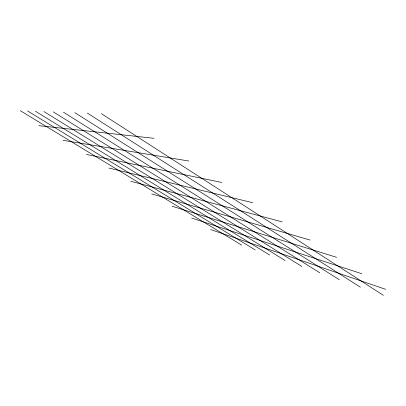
<?xml version="1.0" encoding="UTF-8"?>
<svg xmlns="http://www.w3.org/2000/svg" width="406" height="406" viewBox="0 0 406 406"><rect width="100%" height="100%" fill="white"/><g stroke="black" fill="none" stroke-linecap="round" stroke-linejoin="round"><path stroke-width="0.61" d="M38.798 125.657L154.047 138.319M63.057 140.319L188.881 161.03M86.432 154.453L221.747 182.456M108.975 168.079L252.816 202.711M130.737 181.233L282.231 221.889M151.748 193.936L310.113 240.068M172.053 206.207L336.584 257.323M191.683 218.073L361.751 273.73M210.673 229.552L385.7 289.341M20.3 110.681L241.697 245.143M27.527 110.945L255.201 249.923M35.373 111.229L269.655 255.044M43.919 111.543L285.159 260.535M53.267 111.883L301.836 266.438M63.524 112.259L319.821 272.812M74.841 112.67L339.279 279.698M87.391 113.127L360.391 287.179M101.378 113.639L383.386 295.319"/></g></svg>
